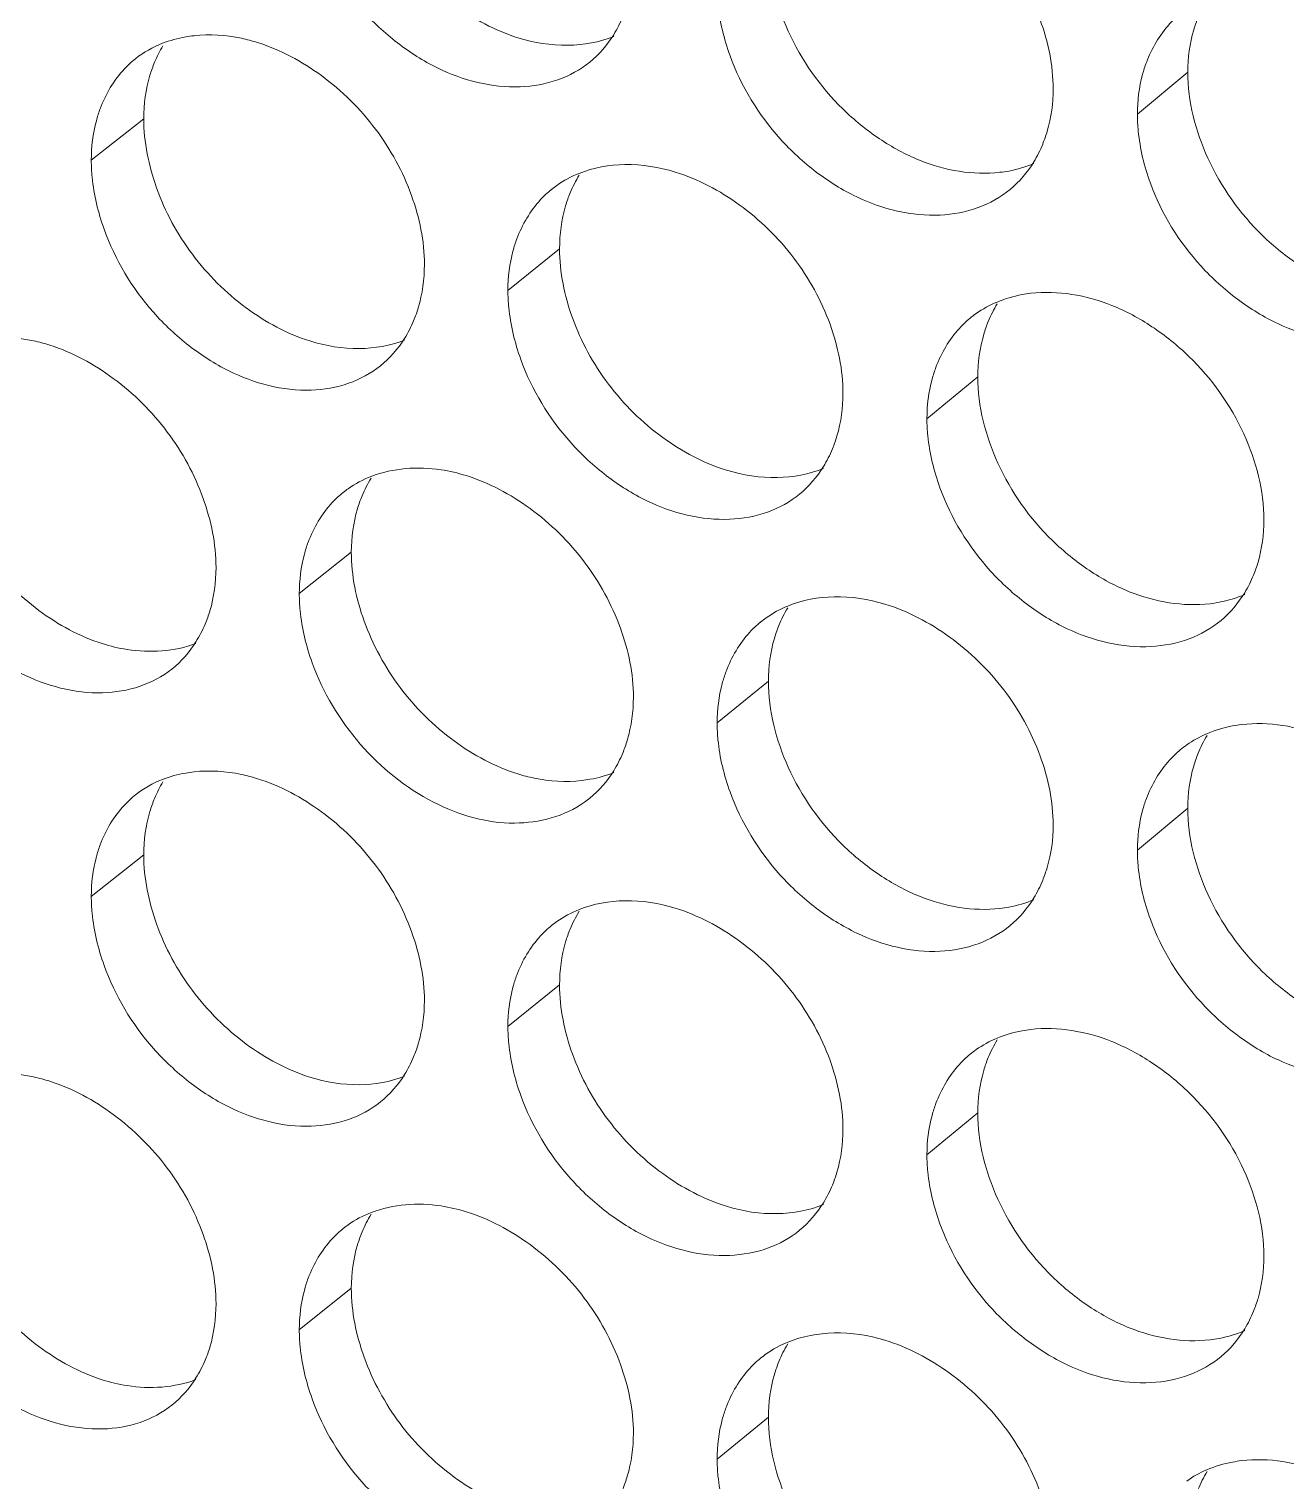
# Model space of a CAD drawing. Header units: millimetres. Extents: x 1177 to 4147, y 93 to 2194.
# Drawn here: x 2678.5 to 2691.95, y 745.07 to 760.61 of the extents above; entities that cross this region are included whole.
import ezdxf

# ---------------------------------------------------------------- set-up
doc = ezdxf.new("R2010")
doc.units = ezdxf.units.MM
doc.header["$LTSCALE"] = 0.1
doc.layers.get('0').update_dxf_attribs({"lineweight": 13})
doc.layers.add('标注', color=251, linetype='Continuous', lineweight=9)

# ---------------------------------------------------------------- blocks, each defined once
blk = doc.blocks.new('02')
for points, knots in [([(4627.348, 522.744), (4597.363, 531.299), (4553.55, 545.69), (4497.641, 568.487), (4458.71, 586.649), (4422.281, 606.068), (4388.51, 626.659), (4357.551, 648.334), (4338.416, 663.815), (4329.392, 671.722)], [0, 0, 0, 0, 0.278685, 0.411475, 0.539478, 0.662459, 0.780251, 0.892768, 1, 1, 1, 1]), ([(4626.906, 521.428), (4597.052, 529.945), (4553.424, 544.261), (4497.732, 566.923), (4458.929, 584.973), (4422.597, 604.269), (4388.892, 624.729), (4357.964, 646.263), (4338.829, 661.641), (4329.798, 669.496)], [0, 0, 0, 0, 0.278468, 0.411196, 0.539177, 0.662176, 0.780023, 0.892638, 1, 1, 1, 1]), ([(4628.518, 518.372), (4598.337, 526.935), (4554.235, 541.353), (4497.955, 564.22), (4458.766, 582.448), (4422.099, 601.945), (4388.114, 622.628), (4356.965, 644.402), (4337.717, 659.96), (4328.641, 667.907)], [0, 0, 0, 0, 0.278732, 0.411552, 0.539576, 0.662563, 0.780343, 0.892822, 1, 1, 1, 1]), ([(4328.202, 667.332), (4337.3, 659.316), (4356.601, 643.626), (4387.852, 621.677), (4421.956, 600.844), (4458.755, 581.215), (4498.091, 562.874), (4554.59, 539.876), (4598.873, 525.389), (4629.18, 516.79)], [0, 0, 0, 0, 0.107262, 0.219794, 0.337581, 0.460553, 0.588547, 0.721328, 1, 1, 1, 1])]:
    blk.add_open_spline(points, degree=3, knots=knots)
at = {"layer": '标注'}
for p, q in [((4613.267, 677.192), (4612.496, 676.548)), ((4597.311, 676.478), (4596.509, 675.844)), ((4597.311, 676.478), (4596.509, 675.844)), ((4603.666, 674.491), (4602.876, 673.853)), ((4603.666, 674.491), (4602.876, 673.853)), ((4610.058, 672.534), (4609.28, 671.892)), ((4610.058, 672.534), (4609.28, 671.892)), ((4600.483, 669.856), (4599.688, 669.22)), ((4606.857, 667.884), (4606.074, 667.244)), ((4613.267, 665.942), (4612.496, 665.298)), ((4597.311, 665.228), (4596.509, 664.594)), ((4603.666, 663.241), (4602.876, 662.603)), ((4610.058, 661.284), (4609.28, 660.642)), ((4600.483, 658.606), (4599.688, 657.97)), ((4606.857, 656.634), (4606.074, 655.994))]:
    blk.add_line(p, q, dxfattribs=at)
for centre, radius, start, end in [((4602.887, 678.752), 1.886, 328.3391, 337.568), ((4599.211, 676.62), 1.879, 148.8077, 157.4184), ((4599.211, 676.62), 1.879, 148.8077, 157.4184), ((4609.291, 676.807), 1.899, 328.661, 337.8031), ((4604.524, 674.187), 1.558, 125.2904, 128.9998), ((4604.524, 674.187), 1.558, 125.2904, 128.9998), ((4610.945, 672.213), 1.579, 125.316, 129.5927), ((4610.945, 672.213), 1.579, 125.316, 129.5927), ((4611.976, 672.664), 1.899, 148.7058, 157.8789), ((4611.976, 672.664), 1.899, 148.7058, 157.8789), ((4606.084, 672.151), 1.893, 328.5006, 337.6837), ((4606.084, 672.151), 1.893, 328.5006, 337.6837), ((4601.328, 669.56), 1.548, 125.2788, 128.7064), ((4612.506, 670.221), 1.906, 328.8204, 337.9261), ((4612.506, 670.221), 1.906, 328.8204, 337.9261), ((4607.73, 667.571), 1.568, 125.3028, 129.2952), ((4608.769, 668.017), 1.893, 148.546, 157.7608), ((4615.192, 666.068), 1.906, 148.8645, 158.0006), ((4614.169, 665.613), 1.589, 125.3301, 129.8922), ((4602.887, 667.502), 1.886, 328.3391, 337.568), ((4599.211, 665.37), 1.879, 148.8077, 157.4184), ((4603.144, 667.304), 1.559, 305.2916, 309.0538), ((4609.291, 665.557), 1.899, 328.661, 337.8031), ((4604.524, 662.937), 1.558, 125.2904, 128.9998), ((4611.976, 661.414), 1.899, 148.7058, 157.8789), ((4610.945, 660.963), 1.579, 125.316, 129.5927), ((4606.084, 660.901), 1.893, 328.5006, 337.6837), ((4601.328, 658.31), 1.548, 125.2788, 128.7064), ((4612.506, 658.971), 1.906, 328.8204, 337.9261), ((4608.769, 656.767), 1.893, 148.546, 157.7608), ((4607.73, 656.321), 1.568, 125.3028, 129.2952), ((4615.192, 654.818), 1.906, 148.8645, 158.0006)]:
    blk.add_arc(centre, radius, start, end, dxfattribs=at)
for points, knots in [([(4600.483, 681.106), (4600.483, 680.748), (4600.637, 680.005), (4601.185, 679), (4602.003, 678.189), (4602.68, 677.824), (4603.028, 677.715)], [0, 0, 0, 0, 0.239286, 0.496433, 0.755694, 1, 1, 1, 1]), ([(4611.209, 676.935), (4611.209, 677.292), (4611.053, 678.036), (4610.498, 679.037), (4609.671, 679.842), (4608.989, 680.204), (4608.638, 680.31)], [0, 0, 0, 0, 0.238714, 0.495406, 0.754851, 1, 1, 1, 1]), ([(4599.884, 679.415), (4600.052, 678.952), (4600.446, 678.296), (4601.169, 677.625), (4601.947, 677.127), (4602.828, 676.897), (4603.639, 677.04), (4603.982, 677.226), (4604.127, 677.343)], [0, 0, 0, 0, 0.274535, 0.413051, 0.546952, 0.787693, 0.89651, 1, 1, 1, 1]), ([(4606.857, 679.134), (4606.857, 678.683), (4607.098, 677.747), (4607.789, 676.766), (4608.535, 676.16), (4609.314, 675.731), (4609.984, 675.611), (4610.396, 675.659)], [0, 0, 0, 0, 0.247494, 0.513042, 0.645309, 0.772218, 1, 1, 1, 1]), ([(4606.074, 678.494), (4606.074, 678.408), (4606.092, 678.049), (4606.178, 677.696), (4606.271, 677.44)], [0, 0, 0, 0, 0.240557, 1, 1, 1, 1]), ([(4617.66, 675.013), (4617.66, 675.464), (4617.416, 676.4), (4616.716, 677.375), (4615.963, 677.977), (4615.177, 678.401), (4614.503, 678.519), (4614.089, 678.47)], [0, 0, 0, 0, 0.246684, 0.511753, 0.644116, 0.771328, 1, 1, 1, 1]), ([(4613.15, 678.082), (4613.093, 678.034), (4612.873, 677.823), (4612.714, 677.552), (4612.634, 677.338)], [0, 0, 0, 0, 0.245947, 1, 1, 1, 1]), ([(4613.425, 678.032), (4613.399, 677.968), (4613.305, 677.697), (4613.267, 677.408), (4613.267, 677.192)], [0, 0, 0, 0, 0.241351, 1, 1, 1, 1]), ([(4598.079, 677.747), (4598.037, 677.742), (4597.873, 677.719), (4597.711, 677.676), (4597.596, 677.631)], [0, 0, 0, 0, 0.255428, 1, 1, 1, 1]), ([(4598.079, 677.747), (4598.037, 677.742), (4597.873, 677.719), (4597.711, 677.676), (4597.596, 677.631)], [0, 0, 0, 0, 0.255428, 1, 1, 1, 1]), ([(4599.051, 677.642), (4598.97, 677.668), (4598.653, 677.751), (4598.319, 677.773), (4598.079, 677.747)], [0, 0, 0, 0, 0.261997, 1, 1, 1, 1]), ([(4599.051, 677.642), (4598.97, 677.668), (4598.653, 677.751), (4598.319, 677.773), (4598.079, 677.747)], [0, 0, 0, 0, 0.261997, 1, 1, 1, 1]), ([(4603.028, 677.715), (4603.275, 677.639), (4603.773, 677.559), (4604.273, 677.648), (4604.493, 677.736)], [0, 0, 0, 0, 0.521675, 1, 1, 1, 1]), ([(4601.6, 674.249), (4601.6, 674.607), (4601.445, 675.351), (4600.896, 676.356), (4600.077, 677.166), (4599.4, 677.533), (4599.051, 677.642)], [0, 0, 0, 0, 0.239123, 0.496252, 0.755655, 1, 1, 1, 1]), ([(4601.6, 674.249), (4601.6, 674.607), (4601.445, 675.351), (4600.896, 676.356), (4600.077, 677.166), (4599.4, 677.533), (4599.051, 677.642)], [0, 0, 0, 0, 0.239123, 0.496252, 0.755655, 1, 1, 1, 1]), ([(4606.271, 677.44), (4606.44, 676.975), (4606.839, 676.319), (4607.569, 675.651), (4608.356, 675.156), (4609.246, 674.934), (4610.062, 675.087), (4610.406, 675.279), (4610.551, 675.398)], [0, 0, 0, 0, 0.27385, 0.412176, 0.546005, 0.787007, 0.896139, 1, 1, 1, 1]), ([(4597.185, 677.396), (4597.125, 677.348), (4596.893, 677.134), (4596.727, 676.853), (4596.644, 676.63)], [0, 0, 0, 0, 0.245269, 1, 1, 1, 1]), ([(4597.185, 677.396), (4597.125, 677.348), (4596.893, 677.134), (4596.727, 676.853), (4596.644, 676.63)], [0, 0, 0, 0, 0.245269, 1, 1, 1, 1]), ([(4597.476, 677.341), (4597.449, 677.276), (4597.35, 676.999), (4597.311, 676.702), (4597.311, 676.478)], [0, 0, 0, 0, 0.240514, 1, 1, 1, 1]), ([(4597.476, 677.341), (4597.449, 677.276), (4597.35, 676.999), (4597.311, 676.702), (4597.311, 676.478)], [0, 0, 0, 0, 0.240514, 1, 1, 1, 1]), ([(4612.634, 677.338), (4612.611, 677.277), (4612.529, 677.022), (4612.496, 676.751), (4612.496, 676.548)], [0, 0, 0, 0, 0.241796, 1, 1, 1, 1]), ([(4613.267, 677.192), (4613.267, 676.741), (4613.51, 675.806), (4614.205, 674.828), (4614.955, 674.225), (4615.739, 673.8), (4616.413, 673.683), (4616.827, 673.733)], [0, 0, 0, 0, 0.246991, 0.512108, 0.644352, 0.77141, 1, 1, 1, 1]), ([(4611.049, 676.09), (4611.075, 676.154), (4611.17, 676.426), (4611.209, 676.717), (4611.209, 676.935)], [0, 0, 0, 0, 0.241257, 1, 1, 1, 1]), ([(4596.644, 676.63), (4596.622, 676.57), (4596.542, 676.316), (4596.509, 676.047), (4596.509, 675.844)], [0, 0, 0, 0, 0.241259, 1, 1, 1, 1]), ([(4596.644, 676.63), (4596.622, 676.57), (4596.542, 676.316), (4596.509, 676.047), (4596.509, 675.844)], [0, 0, 0, 0, 0.241259, 1, 1, 1, 1]), ([(4597.311, 676.478), (4597.311, 676.121), (4597.464, 675.377), (4598.01, 674.371), (4598.825, 673.558), (4599.5, 673.191), (4599.848, 673.082)], [0, 0, 0, 0, 0.239424, 0.496717, 0.755963, 1, 1, 1, 1]), ([(4597.311, 676.478), (4597.311, 676.121), (4597.464, 675.377), (4598.01, 674.371), (4598.825, 673.558), (4599.5, 673.191), (4599.848, 673.082)], [0, 0, 0, 0, 0.239424, 0.496717, 0.755963, 1, 1, 1, 1]), ([(4612.496, 676.548), (4612.496, 676.462), (4612.515, 676.104), (4612.601, 675.751), (4612.695, 675.495)], [0, 0, 0, 0, 0.240653, 1, 1, 1, 1]), ([(4596.509, 675.844), (4596.509, 675.758), (4596.528, 675.399), (4596.613, 675.045), (4596.705, 674.789)], [0, 0, 0, 0, 0.240415, 1, 1, 1, 1]), ([(4596.509, 675.844), (4596.509, 675.758), (4596.528, 675.399), (4596.613, 675.045), (4596.705, 674.789)], [0, 0, 0, 0, 0.240415, 1, 1, 1, 1]), ([(4605.433, 675.664), (4605.186, 675.74), (4604.687, 675.819), (4604.186, 675.731), (4603.965, 675.643)], [0, 0, 0, 0, 0.521918, 1, 1, 1, 1]), ([(4605.433, 675.664), (4605.186, 675.74), (4604.687, 675.819), (4604.186, 675.731), (4603.965, 675.643)], [0, 0, 0, 0, 0.521918, 1, 1, 1, 1]), ([(4610.396, 675.659), (4610.441, 675.664), (4610.618, 675.691), (4610.792, 675.741), (4610.915, 675.793)], [0, 0, 0, 0, 0.255573, 1, 1, 1, 1]), ([(4607.997, 672.282), (4607.997, 672.64), (4607.841, 673.383), (4607.288, 674.386), (4606.463, 675.193), (4605.784, 675.556), (4605.433, 675.664)], [0, 0, 0, 0, 0.238849, 0.495686, 0.755117, 1, 1, 1, 1]), ([(4607.997, 672.282), (4607.997, 672.64), (4607.841, 673.383), (4607.288, 674.386), (4606.463, 675.193), (4605.784, 675.556), (4605.433, 675.664)], [0, 0, 0, 0, 0.238849, 0.495686, 0.755117, 1, 1, 1, 1]), ([(4612.695, 675.495), (4612.865, 675.029), (4613.269, 674.372), (4614.007, 673.707), (4614.803, 673.216), (4615.701, 673.002), (4616.522, 673.165), (4616.867, 673.362), (4617.011, 673.484)], [0, 0, 0, 0, 0.273173, 0.411313, 0.545072, 0.786333, 0.895775, 1, 1, 1, 1]), ([(4603.544, 675.398), (4603.484, 675.35), (4603.257, 675.137), (4603.094, 674.86), (4603.013, 674.641)], [0, 0, 0, 0, 0.245549, 1, 1, 1, 1]), ([(4603.544, 675.398), (4603.484, 675.35), (4603.257, 675.137), (4603.094, 674.86), (4603.013, 674.641)], [0, 0, 0, 0, 0.245549, 1, 1, 1, 1]), ([(4603.828, 675.345), (4603.801, 675.281), (4603.704, 675.006), (4603.666, 674.712), (4603.666, 674.491)], [0, 0, 0, 0, 0.240852, 1, 1, 1, 1]), ([(4603.828, 675.345), (4603.801, 675.281), (4603.704, 675.006), (4603.666, 674.712), (4603.666, 674.491)], [0, 0, 0, 0, 0.240852, 1, 1, 1, 1]), ([(4596.705, 674.789), (4596.871, 674.326), (4597.263, 673.671), (4597.982, 672.999), (4598.756, 672.498), (4599.633, 672.264), (4600.442, 672.402), (4600.784, 672.586), (4600.928, 672.702)], [0, 0, 0, 0, 0.27488, 0.413493, 0.547431, 0.788041, 0.896698, 1, 1, 1, 1]), ([(4596.705, 674.789), (4596.871, 674.326), (4597.263, 673.671), (4597.982, 672.999), (4598.756, 672.498), (4599.633, 672.264), (4600.442, 672.402), (4600.784, 672.586), (4600.928, 672.702)], [0, 0, 0, 0, 0.27488, 0.413493, 0.547431, 0.788041, 0.896698, 1, 1, 1, 1]), ([(4603.013, 674.641), (4602.99, 674.58), (4602.909, 674.326), (4602.876, 674.056), (4602.876, 673.853)], [0, 0, 0, 0, 0.241473, 1, 1, 1, 1]), ([(4603.013, 674.641), (4602.99, 674.58), (4602.909, 674.326), (4602.876, 674.056), (4602.876, 673.853)], [0, 0, 0, 0, 0.241473, 1, 1, 1, 1]), ([(4603.666, 674.491), (4603.666, 674.134), (4603.82, 673.39), (4604.369, 672.386), (4605.19, 671.577), (4605.868, 671.214), (4606.218, 671.107)], [0, 0, 0, 0, 0.23915, 0.496151, 0.755426, 1, 1, 1, 1]), ([(4603.666, 674.491), (4603.666, 674.134), (4603.82, 673.39), (4604.369, 672.386), (4605.19, 671.577), (4605.868, 671.214), (4606.218, 671.107)], [0, 0, 0, 0, 0.23915, 0.496151, 0.755426, 1, 1, 1, 1]), ([(4601.435, 673.39), (4601.462, 673.455), (4601.56, 673.731), (4601.6, 674.027), (4601.6, 674.249)], [0, 0, 0, 0, 0.240755, 1, 1, 1, 1]), ([(4601.435, 673.39), (4601.462, 673.455), (4601.56, 673.731), (4601.6, 674.027), (4601.6, 674.249)], [0, 0, 0, 0, 0.240755, 1, 1, 1, 1]), ([(4602.876, 673.853), (4602.876, 673.767), (4602.895, 673.409), (4602.981, 673.055), (4603.073, 672.799)], [0, 0, 0, 0, 0.240509, 1, 1, 1, 1]), ([(4602.876, 673.853), (4602.876, 673.767), (4602.895, 673.409), (4602.981, 673.055), (4603.073, 672.799)], [0, 0, 0, 0, 0.240509, 1, 1, 1, 1]), ([(4610.868, 673.81), (4610.823, 673.805), (4610.647, 673.778), (4610.473, 673.728), (4610.351, 673.677)], [0, 0, 0, 0, 0.255654, 1, 1, 1, 1]), ([(4610.868, 673.81), (4610.823, 673.805), (4610.647, 673.778), (4610.473, 673.728), (4610.351, 673.677)], [0, 0, 0, 0, 0.255654, 1, 1, 1, 1]), ([(4614.43, 670.345), (4614.43, 670.796), (4614.186, 671.732), (4613.489, 672.709), (4612.738, 673.313), (4611.955, 673.739), (4611.282, 673.858), (4610.868, 673.81)], [0, 0, 0, 0, 0.246935, 0.51222, 0.644595, 0.771733, 1, 1, 1, 1]), ([(4614.43, 670.345), (4614.43, 670.796), (4614.186, 671.732), (4613.489, 672.709), (4612.738, 673.313), (4611.955, 673.739), (4611.282, 673.858), (4610.868, 673.81)], [0, 0, 0, 0, 0.246935, 0.51222, 0.644595, 0.771733, 1, 1, 1, 1]), ([(4609.939, 673.43), (4609.881, 673.382), (4609.659, 673.17), (4609.499, 672.897), (4609.418, 672.681)], [0, 0, 0, 0, 0.245817, 1, 1, 1, 1]), ([(4609.939, 673.43), (4609.881, 673.382), (4609.659, 673.17), (4609.499, 672.897), (4609.418, 672.681)], [0, 0, 0, 0, 0.245817, 1, 1, 1, 1]), ([(4610.217, 673.379), (4610.19, 673.315), (4610.096, 673.043), (4610.058, 672.752), (4610.058, 672.534)], [0, 0, 0, 0, 0.241186, 1, 1, 1, 1]), ([(4610.217, 673.379), (4610.19, 673.315), (4610.096, 673.043), (4610.058, 672.752), (4610.058, 672.534)], [0, 0, 0, 0, 0.241186, 1, 1, 1, 1]), ([(4595.875, 673.018), (4595.793, 673.044), (4595.477, 673.128), (4595.144, 673.151), (4594.905, 673.125)], [0, 0, 0, 0, 0.26212, 1, 1, 1, 1]), ([(4598.415, 669.619), (4598.415, 669.977), (4598.261, 670.721), (4597.714, 671.727), (4596.897, 672.539), (4596.223, 672.908), (4595.875, 673.018)], [0, 0, 0, 0, 0.239261, 0.496538, 0.755925, 1, 1, 1, 1]), ([(4599.848, 673.082), (4600.092, 673.005), (4600.583, 672.924), (4601.078, 673.009), (4601.296, 673.094)], [0, 0, 0, 0, 0.521681, 1, 1, 1, 1]), ([(4599.848, 673.082), (4600.092, 673.005), (4600.583, 672.924), (4601.078, 673.009), (4601.296, 673.094)], [0, 0, 0, 0, 0.521681, 1, 1, 1, 1]), ([(4603.073, 672.799), (4603.241, 672.335), (4603.638, 671.679), (4604.364, 671.009), (4605.147, 670.513), (4606.032, 670.287), (4606.846, 670.435), (4607.19, 670.623), (4607.334, 670.742)], [0, 0, 0, 0, 0.274191, 0.412612, 0.546477, 0.787348, 0.896324, 1, 1, 1, 1]), ([(4603.073, 672.799), (4603.241, 672.335), (4603.638, 671.679), (4604.364, 671.009), (4605.147, 670.513), (4606.032, 670.287), (4606.846, 670.435), (4607.19, 670.623), (4607.334, 670.742)], [0, 0, 0, 0, 0.274191, 0.412612, 0.546477, 0.787348, 0.896324, 1, 1, 1, 1]), ([(4609.418, 672.681), (4609.395, 672.621), (4609.313, 672.365), (4609.28, 672.095), (4609.28, 671.892)], [0, 0, 0, 0, 0.241688, 1, 1, 1, 1]), ([(4609.418, 672.681), (4609.395, 672.621), (4609.313, 672.365), (4609.28, 672.095), (4609.28, 671.892)], [0, 0, 0, 0, 0.241688, 1, 1, 1, 1]), ([(4610.058, 672.534), (4610.058, 672.083), (4610.299, 671.147), (4610.993, 670.168), (4611.74, 669.564), (4612.522, 669.137), (4613.194, 669.018), (4613.607, 669.067)], [0, 0, 0, 0, 0.247242, 0.512574, 0.644829, 0.771813, 1, 1, 1, 1]), ([(4610.058, 672.534), (4610.058, 672.083), (4610.299, 671.147), (4610.993, 670.168), (4611.74, 669.564), (4612.522, 669.137), (4613.194, 669.018), (4613.607, 669.067)], [0, 0, 0, 0, 0.247242, 0.512574, 0.644829, 0.771813, 1, 1, 1, 1]), ([(4607.835, 671.432), (4607.862, 671.497), (4607.958, 671.77), (4607.997, 672.063), (4607.997, 672.282)], [0, 0, 0, 0, 0.241091, 1, 1, 1, 1]), ([(4607.835, 671.432), (4607.862, 671.497), (4607.958, 671.77), (4607.997, 672.063), (4607.997, 672.282)], [0, 0, 0, 0, 0.241091, 1, 1, 1, 1]), ([(4609.28, 671.892), (4609.28, 671.806), (4609.299, 671.448), (4609.385, 671.095), (4609.478, 670.839)], [0, 0, 0, 0, 0.240605, 1, 1, 1, 1]), ([(4609.28, 671.892), (4609.28, 671.806), (4609.299, 671.448), (4609.385, 671.095), (4609.478, 670.839)], [0, 0, 0, 0, 0.240605, 1, 1, 1, 1]), ([(4594.147, 671.858), (4594.147, 671.5), (4594.3, 670.756), (4594.844, 669.749), (4595.657, 668.935), (4596.33, 668.566), (4596.677, 668.456)], [0, 0, 0, 0, 0.239562, 0.497002, 0.756233, 1, 1, 1, 1]), ([(4602.238, 671.024), (4602.112, 671.063), (4601.637, 671.175), (4601.12, 671.141), (4600.786, 671.012)], [0, 0, 0, 0, 0.268741, 1, 1, 1, 1]), ([(4604.794, 667.637), (4604.794, 667.995), (4604.638, 668.738), (4604.087, 669.742), (4603.265, 670.551), (4602.587, 670.916), (4602.238, 671.024)], [0, 0, 0, 0, 0.238985, 0.495968, 0.755385, 1, 1, 1, 1]), ([(4606.218, 671.107), (4606.468, 671.03), (4606.972, 670.951), (4607.478, 671.045), (4607.7, 671.135)], [0, 0, 0, 0, 0.521668, 1, 1, 1, 1]), ([(4606.218, 671.107), (4606.468, 671.03), (4606.972, 670.951), (4607.478, 671.045), (4607.7, 671.135)], [0, 0, 0, 0, 0.521668, 1, 1, 1, 1]), ([(4609.478, 670.839), (4609.648, 670.374), (4610.049, 669.717), (4610.784, 669.05), (4611.575, 668.557), (4612.469, 668.339), (4613.288, 668.497), (4613.632, 668.691), (4613.776, 668.812)], [0, 0, 0, 0, 0.27351, 0.411743, 0.545537, 0.786668, 0.895956, 1, 1, 1, 1]), ([(4609.478, 670.839), (4609.648, 670.374), (4610.049, 669.717), (4610.784, 669.05), (4611.575, 668.557), (4612.469, 668.339), (4613.288, 668.497), (4613.632, 668.691), (4613.776, 668.812)], [0, 0, 0, 0, 0.27351, 0.411743, 0.545537, 0.786668, 0.895956, 1, 1, 1, 1]), ([(4600.36, 670.768), (4600.3, 670.72), (4600.07, 670.507), (4599.906, 670.228), (4599.824, 670.007)], [0, 0, 0, 0, 0.245411, 1, 1, 1, 1]), ([(4600.647, 670.715), (4600.62, 670.65), (4600.523, 670.374), (4600.483, 670.078), (4600.483, 669.856)], [0, 0, 0, 0, 0.240684, 1, 1, 1, 1]), ([(4614.272, 669.505), (4614.298, 669.569), (4614.392, 669.839), (4614.43, 670.128), (4614.43, 670.345)], [0, 0, 0, 0, 0.241422, 1, 1, 1, 1]), ([(4614.272, 669.505), (4614.298, 669.569), (4614.392, 669.839), (4614.43, 670.128), (4614.43, 670.345)], [0, 0, 0, 0, 0.241422, 1, 1, 1, 1]), ([(4593.535, 670.17), (4593.701, 669.708), (4594.09, 669.053), (4594.805, 668.379), (4595.574, 667.878), (4596.447, 667.639), (4597.254, 667.773), (4597.596, 667.953), (4597.74, 668.068)], [0, 0, 0, 0, 0.275228, 0.413938, 0.547913, 0.788391, 0.896887, 1, 1, 1, 1]), ([(4599.824, 670.007), (4599.801, 669.946), (4599.721, 669.692), (4599.688, 669.423), (4599.688, 669.22)], [0, 0, 0, 0, 0.241366, 1, 1, 1, 1]), ([(4600.483, 669.856), (4600.483, 669.498), (4600.637, 668.755), (4601.185, 667.75), (4602.003, 666.939), (4602.68, 666.574), (4603.028, 666.465)], [0, 0, 0, 0, 0.239286, 0.496433, 0.755694, 1, 1, 1, 1]), ([(4598.249, 668.755), (4598.277, 668.821), (4598.376, 669.098), (4598.415, 669.396), (4598.415, 669.619)], [0, 0, 0, 0, 0.240585, 1, 1, 1, 1]), ([(4599.688, 669.22), (4599.688, 669.134), (4599.706, 668.775), (4599.792, 668.422), (4599.884, 668.165)], [0, 0, 0, 0, 0.240462, 1, 1, 1, 1]), ([(4608.638, 669.06), (4608.387, 669.136), (4607.882, 669.215), (4607.376, 669.122), (4607.153, 669.031)], [0, 0, 0, 0, 0.521913, 1, 1, 1, 1]), ([(4611.209, 665.685), (4611.209, 666.042), (4611.053, 666.786), (4610.498, 667.787), (4609.671, 668.592), (4608.989, 668.954), (4608.638, 669.06)], [0, 0, 0, 0, 0.238714, 0.495406, 0.754851, 1, 1, 1, 1]), ([(4613.607, 669.067), (4613.653, 669.073), (4613.835, 669.101), (4614.014, 669.153), (4614.139, 669.208)], [0, 0, 0, 0, 0.255679, 1, 1, 1, 1]), ([(4613.607, 669.067), (4613.653, 669.073), (4613.835, 669.101), (4614.014, 669.153), (4614.139, 669.208)], [0, 0, 0, 0, 0.255679, 1, 1, 1, 1]), ([(4606.737, 668.785), (4606.678, 668.737), (4606.453, 668.525), (4606.292, 668.25), (4606.211, 668.032)], [0, 0, 0, 0, 0.245684, 1, 1, 1, 1]), ([(4607.018, 668.733), (4606.991, 668.669), (4606.896, 668.396), (4606.857, 668.103), (4606.857, 667.884)], [0, 0, 0, 0, 0.24102, 1, 1, 1, 1]), ([(4596.677, 668.456), (4596.801, 668.417), (4597.269, 668.304), (4597.779, 668.334), (4598.108, 668.459)], [0, 0, 0, 0, 0.268595, 1, 1, 1, 1]), ([(4599.884, 668.165), (4600.048, 667.712), (4600.553, 666.868), (4601.651, 665.98), (4602.912, 665.6), (4603.742, 665.817), (4604.045, 666.031)], [0, 0, 0, 0, 0.274275, 0.545968, 0.788678, 1, 1, 1, 1]), ([(4606.211, 668.032), (4606.188, 667.972), (4606.107, 667.717), (4606.074, 667.447), (4606.074, 667.244)], [0, 0, 0, 0, 0.24158, 1, 1, 1, 1]), ([(4606.857, 667.884), (4606.857, 667.433), (4607.098, 666.497), (4607.789, 665.516), (4608.535, 664.91), (4609.314, 664.481), (4609.984, 664.361), (4610.396, 664.409)], [0, 0, 0, 0, 0.247494, 0.513042, 0.645309, 0.772218, 1, 1, 1, 1]), ([(4604.631, 666.782), (4604.657, 666.847), (4604.754, 667.122), (4604.794, 667.416), (4604.794, 667.637)], [0, 0, 0, 0, 0.240924, 1, 1, 1, 1]), ([(4606.074, 667.244), (4606.074, 667.158), (4606.092, 666.799), (4606.178, 666.446), (4606.271, 666.19)], [0, 0, 0, 0, 0.240557, 1, 1, 1, 1]), ([(4617.66, 663.763), (4617.66, 664.214), (4617.416, 665.15), (4616.716, 666.125), (4615.963, 666.727), (4615.177, 667.151), (4614.503, 667.269), (4614.089, 667.22)], [0, 0, 0, 0, 0.246684, 0.511753, 0.644116, 0.771328, 1, 1, 1, 1]), ([(4614.089, 667.22), (4614.042, 667.214), (4613.861, 667.186), (4613.683, 667.134), (4613.557, 667.08)], [0, 0, 0, 0, 0.255763, 1, 1, 1, 1]), ([(4613.15, 666.832), (4613.093, 666.784), (4612.873, 666.573), (4612.714, 666.302), (4612.634, 666.088)], [0, 0, 0, 0, 0.245947, 1, 1, 1, 1]), ([(4613.425, 666.782), (4613.399, 666.718), (4613.305, 666.447), (4613.267, 666.158), (4613.267, 665.942)], [0, 0, 0, 0, 0.241351, 1, 1, 1, 1]), ([(4598.079, 666.497), (4598.037, 666.492), (4597.873, 666.469), (4597.711, 666.426), (4597.596, 666.381)], [0, 0, 0, 0, 0.255428, 1, 1, 1, 1]), ([(4599.051, 666.392), (4598.97, 666.418), (4598.653, 666.501), (4598.319, 666.523), (4598.079, 666.497)], [0, 0, 0, 0, 0.261997, 1, 1, 1, 1]), ([(4601.6, 662.999), (4601.6, 663.357), (4601.445, 664.101), (4600.896, 665.106), (4600.077, 665.916), (4599.4, 666.283), (4599.051, 666.392)], [0, 0, 0, 0, 0.239123, 0.496252, 0.755655, 1, 1, 1, 1]), ([(4603.028, 666.465), (4603.11, 666.44), (4603.427, 666.358), (4603.762, 666.337), (4604.002, 666.364)], [0, 0, 0, 0, 0.261683, 1, 1, 1, 1]), ([(4604.002, 666.364), (4604.045, 666.369), (4604.212, 666.393), (4604.377, 666.439), (4604.493, 666.486)], [0, 0, 0, 0, 0.255354, 1, 1, 1, 1]), ([(4597.185, 666.146), (4597.125, 666.098), (4596.893, 665.884), (4596.727, 665.603), (4596.644, 665.38)], [0, 0, 0, 0, 0.245269, 1, 1, 1, 1]), ([(4606.271, 666.19), (4606.44, 665.725), (4606.839, 665.069), (4607.569, 664.401), (4608.356, 663.906), (4609.246, 663.684), (4610.062, 663.837), (4610.406, 664.029), (4610.551, 664.148)], [0, 0, 0, 0, 0.27385, 0.412176, 0.546005, 0.787007, 0.896139, 1, 1, 1, 1]), ([(4597.476, 666.091), (4597.449, 666.026), (4597.35, 665.749), (4597.311, 665.452), (4597.311, 665.228)], [0, 0, 0, 0, 0.240514, 1, 1, 1, 1]), ([(4612.634, 666.088), (4612.611, 666.027), (4612.529, 665.772), (4612.496, 665.501), (4612.496, 665.298)], [0, 0, 0, 0, 0.241796, 1, 1, 1, 1]), ([(4613.267, 665.942), (4613.267, 665.491), (4613.51, 664.556), (4614.205, 663.578), (4614.955, 662.975), (4615.739, 662.55), (4616.413, 662.433), (4616.827, 662.483)], [0, 0, 0, 0, 0.246991, 0.512108, 0.644352, 0.77141, 1, 1, 1, 1]), ([(4611.049, 664.84), (4611.075, 664.904), (4611.17, 665.176), (4611.209, 665.467), (4611.209, 665.685)], [0, 0, 0, 0, 0.241257, 1, 1, 1, 1]), ([(4596.644, 665.38), (4596.622, 665.32), (4596.542, 665.066), (4596.509, 664.797), (4596.509, 664.594)], [0, 0, 0, 0, 0.241259, 1, 1, 1, 1]), ([(4612.496, 665.298), (4612.496, 665.212), (4612.515, 664.854), (4612.601, 664.501), (4612.695, 664.245)], [0, 0, 0, 0, 0.240653, 1, 1, 1, 1]), ([(4597.311, 665.228), (4597.311, 664.871), (4597.464, 664.127), (4598.01, 663.121), (4598.825, 662.308), (4599.5, 661.941), (4599.848, 661.832)], [0, 0, 0, 0, 0.239424, 0.496717, 0.755963, 1, 1, 1, 1]), ([(4596.509, 664.594), (4596.509, 664.508), (4596.528, 664.149), (4596.613, 663.795), (4596.705, 663.539)], [0, 0, 0, 0, 0.240415, 1, 1, 1, 1]), ([(4605.433, 664.414), (4605.186, 664.49), (4604.687, 664.569), (4604.186, 664.481), (4603.965, 664.393)], [0, 0, 0, 0, 0.521918, 1, 1, 1, 1]), ([(4607.997, 661.032), (4607.997, 661.39), (4607.841, 662.133), (4607.288, 663.136), (4606.463, 663.943), (4605.784, 664.306), (4605.433, 664.414)], [0, 0, 0, 0, 0.238849, 0.495686, 0.755117, 1, 1, 1, 1]), ([(4610.396, 664.409), (4610.441, 664.414), (4610.618, 664.441), (4610.792, 664.491), (4610.915, 664.543)], [0, 0, 0, 0, 0.255573, 1, 1, 1, 1]), ([(4603.544, 664.148), (4603.484, 664.1), (4603.257, 663.887), (4603.094, 663.61), (4603.013, 663.391)], [0, 0, 0, 0, 0.245549, 1, 1, 1, 1]), ([(4612.695, 664.245), (4612.865, 663.779), (4613.269, 663.122), (4614.007, 662.457), (4614.803, 661.966), (4615.701, 661.752), (4616.522, 661.915), (4616.867, 662.112), (4617.011, 662.234)], [0, 0, 0, 0, 0.273173, 0.411313, 0.545072, 0.786333, 0.895775, 1, 1, 1, 1]), ([(4603.828, 664.095), (4603.801, 664.031), (4603.704, 663.756), (4603.666, 663.462), (4603.666, 663.241)], [0, 0, 0, 0, 0.240852, 1, 1, 1, 1]), ([(4596.705, 663.539), (4596.871, 663.076), (4597.263, 662.421), (4597.982, 661.749), (4598.756, 661.248), (4599.633, 661.014), (4600.442, 661.152), (4600.784, 661.336), (4600.928, 661.452)], [0, 0, 0, 0, 0.27488, 0.413493, 0.547431, 0.788041, 0.896698, 1, 1, 1, 1]), ([(4603.013, 663.391), (4602.99, 663.33), (4602.909, 663.076), (4602.876, 662.806), (4602.876, 662.603)], [0, 0, 0, 0, 0.241473, 1, 1, 1, 1]), ([(4603.666, 663.241), (4603.666, 662.884), (4603.82, 662.14), (4604.369, 661.136), (4605.19, 660.327), (4605.868, 659.964), (4606.218, 659.857)], [0, 0, 0, 0, 0.23915, 0.496151, 0.755426, 1, 1, 1, 1]), ([(4601.435, 662.14), (4601.462, 662.205), (4601.56, 662.481), (4601.6, 662.777), (4601.6, 662.999)], [0, 0, 0, 0, 0.240755, 1, 1, 1, 1]), ([(4602.876, 662.603), (4602.876, 662.517), (4602.895, 662.159), (4602.981, 661.805), (4603.073, 661.549)], [0, 0, 0, 0, 0.240509, 1, 1, 1, 1]), ([(4614.43, 659.095), (4614.43, 659.546), (4614.186, 660.482), (4613.489, 661.459), (4612.738, 662.063), (4611.955, 662.489), (4611.282, 662.608), (4610.868, 662.56)], [0, 0, 0, 0, 0.246935, 0.51222, 0.644595, 0.771733, 1, 1, 1, 1]), ([(4610.868, 662.56), (4610.823, 662.555), (4610.647, 662.528), (4610.473, 662.478), (4610.351, 662.427)], [0, 0, 0, 0, 0.255654, 1, 1, 1, 1]), ([(4609.939, 662.18), (4609.881, 662.132), (4609.659, 661.92), (4609.499, 661.647), (4609.418, 661.431)], [0, 0, 0, 0, 0.245817, 1, 1, 1, 1]), ([(4610.217, 662.129), (4610.19, 662.065), (4610.096, 661.793), (4610.058, 661.502), (4610.058, 661.284)], [0, 0, 0, 0, 0.241186, 1, 1, 1, 1]), ([(4595.875, 661.768), (4595.793, 661.794), (4595.477, 661.878), (4595.144, 661.901), (4594.905, 661.875)], [0, 0, 0, 0, 0.26212, 1, 1, 1, 1]), ([(4598.415, 658.369), (4598.415, 658.727), (4598.261, 659.471), (4597.714, 660.477), (4596.897, 661.289), (4596.223, 661.658), (4595.875, 661.768)], [0, 0, 0, 0, 0.239261, 0.496538, 0.755925, 1, 1, 1, 1]), ([(4599.848, 661.832), (4600.092, 661.755), (4600.583, 661.674), (4601.078, 661.759), (4601.296, 661.844)], [0, 0, 0, 0, 0.521681, 1, 1, 1, 1]), ([(4603.073, 661.549), (4603.241, 661.085), (4603.638, 660.429), (4604.364, 659.759), (4605.147, 659.263), (4606.032, 659.037), (4606.846, 659.185), (4607.19, 659.373), (4607.334, 659.492)], [0, 0, 0, 0, 0.274191, 0.412612, 0.546477, 0.787348, 0.896324, 1, 1, 1, 1]), ([(4609.418, 661.431), (4609.395, 661.371), (4609.313, 661.115), (4609.28, 660.845), (4609.28, 660.642)], [0, 0, 0, 0, 0.241688, 1, 1, 1, 1]), ([(4610.058, 661.284), (4610.058, 660.833), (4610.299, 659.897), (4610.993, 658.918), (4611.74, 658.314), (4612.522, 657.887), (4613.194, 657.768), (4613.607, 657.817)], [0, 0, 0, 0, 0.247242, 0.512574, 0.644829, 0.771813, 1, 1, 1, 1]), ([(4607.835, 660.182), (4607.862, 660.247), (4607.958, 660.52), (4607.997, 660.813), (4607.997, 661.032)], [0, 0, 0, 0, 0.241091, 1, 1, 1, 1]), ([(4594.147, 660.608), (4594.147, 660.25), (4594.3, 659.506), (4594.844, 658.499), (4595.657, 657.685), (4596.33, 657.316), (4596.677, 657.206)], [0, 0, 0, 0, 0.239562, 0.497002, 0.756233, 1, 1, 1, 1]), ([(4609.28, 660.642), (4609.28, 660.556), (4609.299, 660.198), (4609.385, 659.845), (4609.478, 659.589)], [0, 0, 0, 0, 0.240605, 1, 1, 1, 1]), ([(4602.238, 659.774), (4602.112, 659.813), (4601.637, 659.925), (4601.12, 659.891), (4600.786, 659.762)], [0, 0, 0, 0, 0.268741, 1, 1, 1, 1]), ([(4604.794, 656.387), (4604.794, 656.745), (4604.638, 657.488), (4604.087, 658.492), (4603.265, 659.301), (4602.587, 659.666), (4602.238, 659.774)], [0, 0, 0, 0, 0.238985, 0.495968, 0.755385, 1, 1, 1, 1]), ([(4606.218, 659.857), (4606.468, 659.78), (4606.972, 659.701), (4607.478, 659.795), (4607.7, 659.885)], [0, 0, 0, 0, 0.521668, 1, 1, 1, 1]), ([(4600.36, 659.518), (4600.3, 659.47), (4600.07, 659.257), (4599.906, 658.978), (4599.824, 658.757)], [0, 0, 0, 0, 0.245411, 1, 1, 1, 1]), ([(4609.478, 659.589), (4609.648, 659.124), (4610.049, 658.467), (4610.784, 657.8), (4611.575, 657.307), (4612.469, 657.089), (4613.288, 657.247), (4613.632, 657.441), (4613.776, 657.562)], [0, 0, 0, 0, 0.27351, 0.411743, 0.545537, 0.786668, 0.895956, 1, 1, 1, 1]), ([(4600.647, 659.465), (4600.62, 659.4), (4600.523, 659.124), (4600.483, 658.828), (4600.483, 658.606)], [0, 0, 0, 0, 0.240684, 1, 1, 1, 1]), ([(4614.272, 658.255), (4614.298, 658.319), (4614.392, 658.589), (4614.43, 658.878), (4614.43, 659.095)], [0, 0, 0, 0, 0.241422, 1, 1, 1, 1]), ([(4593.535, 658.92), (4593.701, 658.458), (4594.09, 657.803), (4594.805, 657.129), (4595.574, 656.628), (4596.447, 656.389), (4597.254, 656.523), (4597.596, 656.703), (4597.74, 656.818)], [0, 0, 0, 0, 0.275228, 0.413938, 0.547913, 0.788391, 0.896887, 1, 1, 1, 1]), ([(4599.824, 658.757), (4599.801, 658.696), (4599.721, 658.442), (4599.688, 658.173), (4599.688, 657.97)], [0, 0, 0, 0, 0.241366, 1, 1, 1, 1]), ([(4600.483, 658.606), (4600.483, 658.248), (4600.637, 657.505), (4601.185, 656.5), (4602.003, 655.689), (4602.68, 655.324), (4603.028, 655.215)], [0, 0, 0, 0, 0.239286, 0.496433, 0.755694, 1, 1, 1, 1]), ([(4598.249, 657.505), (4598.277, 657.571), (4598.376, 657.848), (4598.415, 658.146), (4598.415, 658.369)], [0, 0, 0, 0, 0.240585, 1, 1, 1, 1]), ([(4599.688, 657.97), (4599.688, 657.884), (4599.706, 657.525), (4599.792, 657.172), (4599.884, 656.915)], [0, 0, 0, 0, 0.240462, 1, 1, 1, 1]), ([(4608.638, 657.81), (4608.387, 657.886), (4607.882, 657.965), (4607.376, 657.872), (4607.153, 657.781)], [0, 0, 0, 0, 0.521913, 1, 1, 1, 1]), ([(4613.607, 657.817), (4613.653, 657.823), (4613.835, 657.851), (4614.014, 657.903), (4614.139, 657.958)], [0, 0, 0, 0, 0.255679, 1, 1, 1, 1]), ([(4611.209, 654.435), (4611.209, 654.792), (4611.053, 655.536), (4610.498, 656.537), (4609.671, 657.342), (4608.989, 657.704), (4608.638, 657.81)], [0, 0, 0, 0, 0.238714, 0.495406, 0.754851, 1, 1, 1, 1]), ([(4606.737, 657.535), (4606.678, 657.487), (4606.453, 657.275), (4606.292, 657), (4606.211, 656.782)], [0, 0, 0, 0, 0.245684, 1, 1, 1, 1]), ([(4607.018, 657.483), (4606.991, 657.419), (4606.896, 657.146), (4606.857, 656.853), (4606.857, 656.634)], [0, 0, 0, 0, 0.24102, 1, 1, 1, 1]), ([(4596.677, 657.206), (4596.801, 657.167), (4597.269, 657.054), (4597.779, 657.084), (4598.108, 657.209)], [0, 0, 0, 0, 0.268595, 1, 1, 1, 1]), ([(4599.884, 656.915), (4600.052, 656.452), (4600.446, 655.796), (4601.169, 655.125), (4601.947, 654.627), (4602.828, 654.397), (4603.639, 654.54), (4603.982, 654.726), (4604.127, 654.843)], [0, 0, 0, 0, 0.274535, 0.413051, 0.546952, 0.787693, 0.89651, 1, 1, 1, 1]), ([(4606.211, 656.782), (4606.188, 656.722), (4606.107, 656.467), (4606.074, 656.197), (4606.074, 655.994)], [0, 0, 0, 0, 0.24158, 1, 1, 1, 1]), ([(4606.857, 656.634), (4606.857, 656.183), (4607.098, 655.247), (4607.789, 654.266), (4608.535, 653.66), (4609.314, 653.231), (4609.984, 653.111), (4610.396, 653.159)], [0, 0, 0, 0, 0.247494, 0.513042, 0.645309, 0.772218, 1, 1, 1, 1]), ([(4604.631, 655.532), (4604.657, 655.597), (4604.754, 655.872), (4604.794, 656.166), (4604.794, 656.387)], [0, 0, 0, 0, 0.240924, 1, 1, 1, 1]), ([(4606.074, 655.994), (4606.074, 655.908), (4606.092, 655.549), (4606.178, 655.196), (4606.271, 654.94)], [0, 0, 0, 0, 0.240557, 1, 1, 1, 1]), ([(4614.089, 655.97), (4614.042, 655.964), (4613.861, 655.936), (4613.683, 655.884), (4613.557, 655.83)], [0, 0, 0, 0, 0.255763, 1, 1, 1, 1]), ([(4617.66, 652.513), (4617.66, 652.964), (4617.416, 653.9), (4616.716, 654.875), (4615.963, 655.477), (4615.177, 655.901), (4614.503, 656.019), (4614.089, 655.97)], [0, 0, 0, 0, 0.246684, 0.511753, 0.644116, 0.771328, 1, 1, 1, 1])]:
    blk.add_open_spline(points, degree=3, knots=knots, dxfattribs=at)
for points in [[(4604.127, 677.343), (4604.271, 677.46), (4604.395, 677.604), (4604.493, 677.762)], [(4597.596, 677.631), (4597.449, 677.573), (4597.309, 677.494), (4597.185, 677.396)], [(4597.596, 677.631), (4597.449, 677.573), (4597.309, 677.494), (4597.185, 677.396)], [(4610.551, 675.398), (4610.693, 675.516), (4610.816, 675.661), (4610.913, 675.819)], [(4603.965, 675.643), (4603.845, 675.595), (4603.729, 675.533), (4603.624, 675.459)], [(4603.965, 675.643), (4603.845, 675.595), (4603.729, 675.533), (4603.624, 675.459)], [(4603.966, 675.617), (4603.913, 675.53), (4603.866, 675.439), (4603.828, 675.345)], [(4603.966, 675.617), (4603.913, 675.53), (4603.866, 675.439), (4603.828, 675.345)], [(4610.351, 673.677), (4610.239, 673.63), (4610.131, 673.571), (4610.032, 673.501)], [(4610.351, 673.677), (4610.239, 673.63), (4610.131, 673.571), (4610.032, 673.501)], [(4601.296, 673.12), (4601.35, 673.206), (4601.396, 673.296), (4601.435, 673.39)], [(4601.296, 673.12), (4601.35, 673.206), (4601.396, 673.296), (4601.435, 673.39)], [(4600.928, 672.702), (4601.073, 672.818), (4601.198, 672.962), (4601.296, 673.12)], [(4600.928, 672.702), (4601.073, 672.818), (4601.198, 672.962), (4601.296, 673.12)], [(4600.786, 671.012), (4600.662, 670.964), (4600.542, 670.901), (4600.434, 670.824)], [(4607.334, 670.742), (4607.477, 670.859), (4607.601, 671.004), (4607.698, 671.162)], [(4607.334, 670.742), (4607.477, 670.859), (4607.601, 671.004), (4607.698, 671.162)], [(4600.786, 670.986), (4600.733, 670.9), (4600.686, 670.809), (4600.647, 670.715)], [(4613.776, 668.812), (4613.918, 668.931), (4614.04, 669.076), (4614.136, 669.234)], [(4613.776, 668.812), (4613.918, 668.931), (4614.04, 669.076), (4614.136, 669.234)], [(4607.153, 669.031), (4607.037, 668.984), (4606.926, 668.924), (4606.824, 668.851)], [(4598.109, 668.485), (4598.163, 668.571), (4598.21, 668.662), (4598.249, 668.755)], [(4597.74, 668.068), (4597.885, 668.183), (4598.011, 668.327), (4598.109, 668.485)], [(4613.557, 667.08), (4613.45, 667.034), (4613.346, 666.977), (4613.25, 666.909)], [(4597.596, 666.381), (4597.449, 666.323), (4597.309, 666.244), (4597.185, 666.146)], [(4604.127, 666.093), (4604.271, 666.21), (4604.395, 666.354), (4604.493, 666.512)], [(4610.551, 664.148), (4610.693, 664.266), (4610.816, 664.411), (4610.913, 664.569)], [(4603.965, 664.393), (4603.845, 664.345), (4603.729, 664.283), (4603.624, 664.209)], [(4603.966, 664.367), (4603.913, 664.28), (4603.866, 664.189), (4603.828, 664.095)], [(4610.351, 662.427), (4610.239, 662.38), (4610.131, 662.321), (4610.032, 662.251)], [(4601.296, 661.87), (4601.35, 661.956), (4601.396, 662.046), (4601.435, 662.14)], [(4600.928, 661.452), (4601.073, 661.568), (4601.198, 661.712), (4601.296, 661.87)], [(4607.334, 659.492), (4607.477, 659.609), (4607.601, 659.754), (4607.698, 659.912)], [(4600.786, 659.762), (4600.662, 659.714), (4600.542, 659.651), (4600.434, 659.574)], [(4600.786, 659.736), (4600.733, 659.65), (4600.686, 659.559), (4600.647, 659.465)], [(4613.776, 657.562), (4613.918, 657.681), (4614.04, 657.826), (4614.136, 657.984)], [(4607.153, 657.781), (4607.037, 657.734), (4606.926, 657.674), (4606.824, 657.601)], [(4598.109, 657.235), (4598.163, 657.321), (4598.21, 657.412), (4598.249, 657.505)], [(4597.74, 656.818), (4597.885, 656.933), (4598.011, 657.077), (4598.109, 657.235)], [(4613.557, 655.83), (4613.45, 655.784), (4613.346, 655.727), (4613.25, 655.659)]]:
    blk.add_open_spline(points, degree=3, dxfattribs=at)

msp = doc.modelspace()

# ---------------------------------------------------------------- block references
at = {"xscale": 0.7, "yscale": 0.7, "zscale": 0.7}
msp.add_blockref('02', (-538.391, 286.112), dxfattribs=at)

doc.saveas('drawing.dxf')
